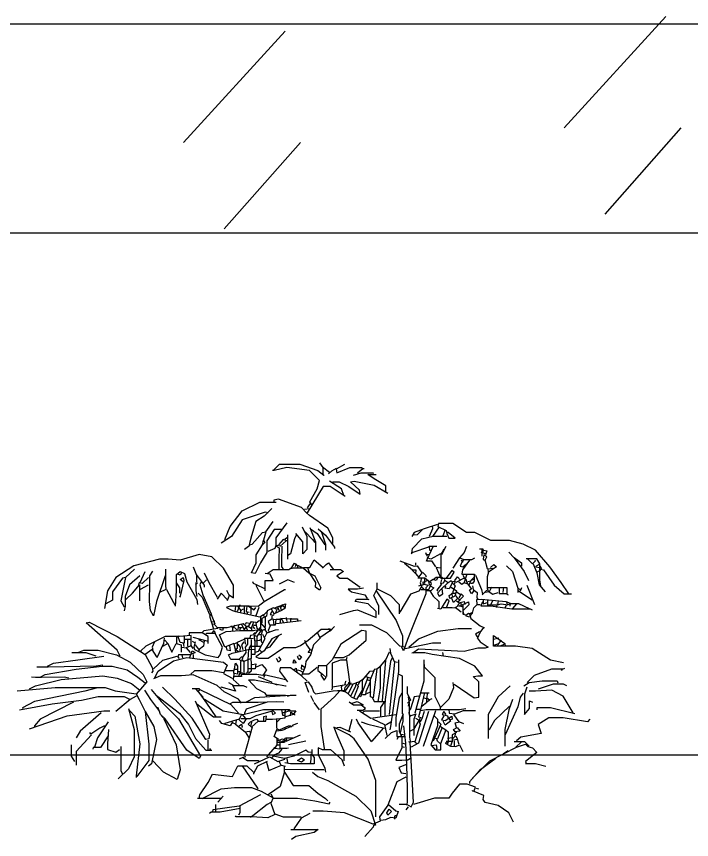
# Model space of a CAD drawing. Extents: x 115 to 1469, y 94 to 338.
# Drawn here: x 173.008 to 174.947, y 211.465 to 213.83 of the extents above; entities that cross this region are included whole.
import ezdxf

# ---------------------------------------------------------------- set-up
doc = ezdxf.new("R2010")
doc.units = 0
doc.layers.get('0').update_dxf_attribs({"linetype": 'CONTINUOUS'})
doc.layers.add('1', color=7, linetype='CONTINUOUS')
doc.layers.add('TREES', color=3, linetype='CONTINUOUS')

# ---------------------------------------------------------------- blocks, each defined once
blk = doc.blocks.new('JARDIM_3')
at = {"linetype": 'Continuous'}
for points in [[(-0.0445, 0.8894), (-0.0496, 0.898), (-0.0291, 0.9356), (-0.0222, 0.9596), (-0.0513, 0.9886), (-0.1163, 0.9972), (-0.1522, 0.9886), (-0.1573, 0.9886)], [(-0.1539, 0.9903), (-0.1368, 1.0066), (-0.0787, 1.0066), (-0.0274, 0.9886), (-0.0103, 0.975), (-0.0086, 0.975)], [(-0.0222, 1.0109), (-0.0128, 0.9972), (-0.0128, 0.9767)], [(-0.0137, 0.9989), (0.0068, 0.9835)], [(0.0257, 0.9938), (0.012, 0.9869), (0.0034, 0.9784)], [(0.0496, 1.0057), (0.0257, 0.9921), (0.0274, 0.9818), (0.065, 0.9972), (0.0992, 0.9972), (0.0992, 0.9938)], [(0.0872, 0.9818), (0.1026, 0.9938), (0.106, 0.9938)], [(0.0752, 0.975), (0.0975, 0.9818), (0.1317, 0.9818), (0.1317, 0.9801)], [(0.1685, 0.9271), (0.1685, 0.9442), (0.1351, 0.9647), (0.1163, 0.9767), (0.1402, 0.9767)], [(0.0479, 0.9168), (0.041, 0.9356), (0.0068, 0.9579)], [(0.0154, 0.9561), (0.0342, 0.9561), (0.0616, 0.9425), (0.0941, 0.9202), (0.0924, 0.9322), (0.0667, 0.9561), (0.077, 0.9579), (0.1351, 0.9459), (0.1744, 0.9236)], [(0.0513, 0.9134), (0.0085, 0.9425), (-0.012, 0.9425), (-0.0581, 0.8672), (-0.0599, 0.8672)], [(0.0162, 0.7783), (0.0162, 0.7954), (0.0017, 0.8227), (-0.0513, 0.8587), (-0.0599, 0.8672), (-0.0735, 0.8826), (-0.1402, 0.9065), (-0.1539, 0.9031), (-0.1539, 0.8997)], [(-0.2942, 0.7902), (-0.2788, 0.8279), (-0.2446, 0.8723), (-0.1933, 0.8971), (-0.1471, 0.8971)], [(-0.1591, 0.8792), (-0.1813, 0.8569), (-0.2052, 0.8416), (-0.2172, 0.8005), (-0.224, 0.7749), (-0.2155, 0.7766), (-0.1864, 0.8108), (-0.1762, 0.8125), (-0.183, 0.7885)], [(-0.065, 0.8775), (-0.0513, 0.8792)], [(-0.0496, 0.8929), (-0.0581, 0.8809)], [(-0.1693, 0.8672), (-0.1779, 0.8689), (-0.2446, 0.8467), (-0.2753, 0.7988), (-0.3044, 0.78)], [(-0.1762, 0.8125), (-0.1556, 0.8416)], [(-0.1163, 0.8381), (-0.1479, 0.7954), (-0.1479, 0.7731), (-0.1505, 0.7646), (-0.171, 0.756)], [(0.3164, 0.833), (0.2788, 0.821), (0.2497, 0.8108), (0.2429, 0.7988)], [(0.301, 0.8296), (0.3027, 0.821), (0.2924, 0.7988)], [(0.6944, 0.6346), (0.6721, 0.6671), (0.6396, 0.7116), (0.5986, 0.7595), (0.5627, 0.7766), (0.5233, 0.7877), (0.4703, 0.7877), (0.4241, 0.8108), (0.4002, 0.8108), (0.3609, 0.8364), (0.3198, 0.8364), (0.3181, 0.8279), (0.342, 0.8159), (0.3438, 0.8073), (0.3489, 0.7945), (0.3677, 0.7945), (0.3472, 0.8108), (0.3455, 0.8108)], [(-0.1317, 0.8185), (-0.1522, 0.8185), (-0.1736, 0.7868), (-0.1736, 0.7526), (-0.1915, 0.7235), (-0.2069, 0.6928), (-0.2172, 0.6945), (-0.2044, 0.7235), (-0.2044, 0.7458), (-0.1864, 0.7749), (-0.183, 0.7885), (-0.1796, 0.7817), (-0.1864, 0.7749)], [(-0.1146, 0.8039), (-0.1146, 0.7868)], [(-0.0718, 0.8262), (-0.059, 0.7988), (-0.059, 0.7612), (-0.0701, 0.7492), (-0.0701, 0.7834), (-0.0906, 0.8073)], [(-0.0633, 0.8125), (-0.0428, 0.7902), (-0.0359, 0.7817)], [(-0.0496, 0.8245), (-0.0342, 0.7834), (-0.0342, 0.7543)], [(-0.0479, 0.821), (-0.0291, 0.8073), (-0.0068, 0.7749)], [(-0.0257, 0.821), (-0.0051, 0.8022), (0.0205, 0.768), (0.0205, 0.7646)], [(-0.0171, 0.8142), (-0.0051, 0.7766), (-0.0051, 0.7595)], [(0.2736, 0.8193), (0.2582, 0.8039), (0.2463, 0.8022)], [(0.3215, 0.8262), (0.3027, 0.7988)], [(0.3386, 0.8176), (0.3318, 0.8005)], [(-0.118, 0.7868), (-0.1351, 0.7714), (-0.1437, 0.7731), (-0.1454, 0.7714)], [(-0.1137, 0.7338), (-0.1137, 0.7851), (-0.1266, 0.7902), (-0.1402, 0.7749)], [(-0.1163, 0.7954), (-0.1214, 0.7902)], [(-0.0889, 0.8022), (-0.0941, 0.792), (-0.106, 0.7492), (-0.1129, 0.7441)], [(0.2429, 0.7509), (0.2446, 0.7646), (0.2719, 0.792), (0.3044, 0.7997), (0.3438, 0.7997)], [(-0.2223, 0.7731), (-0.2377, 0.7612)], [(-0.1471, 0.7714), (-0.1377, 0.7663), (-0.139, 0.7338), (-0.139, 0.7064)], [(-0.1308, 0.7714), (-0.1313, 0.7287), (-0.1313, 0.7116), (-0.1266, 0.7064)], [(0.2907, 0.768), (0.2463, 0.7526), (0.2411, 0.7492)], [(0.3044, 0.7714), (0.2856, 0.7321), (0.2839, 0.727)], [(0.2959, 0.7578), (0.2924, 0.7714), (0.3147, 0.7714)], [(0.3352, 0.7629), (0.3258, 0.7475), (0.3258, 0.6842)], [(0.3403, 0.7697), (0.3284, 0.7458), (0.3267, 0.7458)], [(0.4002, 0.7697), (0.3934, 0.7526), (0.3797, 0.7372), (0.3934, 0.733), (0.4156, 0.733), (0.4241, 0.7372)], [(0.4481, 0.7526), (0.4481, 0.7629), (0.4378, 0.7629)], [(0.4438, 0.7612), (0.4438, 0.7424)], [(0.4498, 0.7595), (0.4583, 0.7578), (0.4549, 0.7458)], [(-0.2822, 0.6312), (-0.2694, 0.6226), (-0.2694, 0.6586), (-0.2976, 0.7082), (-0.3318, 0.7406), (-0.3677, 0.7475), (-0.4224, 0.7312), (-0.4566, 0.7334), (-0.4823, 0.7334), (-0.5558, 0.715), (-0.6071, 0.6808), (-0.6311, 0.6432), (-0.6396, 0.5919)], [(0.2822, 0.7526), (0.2873, 0.7424)], [(0.2822, 0.7492), (0.2907, 0.7475)], [(0.3249, 0.7492), (0.2976, 0.7338), (0.2873, 0.7372)], [(0.3797, 0.7372), (0.3609, 0.7082)], [(0.4412, 0.7543), (0.4566, 0.7492)], [(0.4601, 0.7064), (0.4532, 0.7304), (0.4583, 0.7406), (0.4498, 0.7458), (0.4481, 0.7338), (0.4515, 0.7304)], [(0.5216, 0.7543), (0.537, 0.7372), (0.5473, 0.7235), (0.5661, 0.6979), (0.5781, 0.6722)], [(0.537, 0.7389), (0.5575, 0.7235), (0.5575, 0.7133)], [(0.6131, 0.6568), (0.611, 0.674), (0.611, 0.7201), (0.602, 0.7347), (0.5712, 0.7347)], [(0.5746, 0.7355), (0.59, 0.7201), (0.5986, 0.7287), (0.5969, 0.7304)], [(-0.3848, 0.7116), (-0.3754, 0.6876), (-0.3754, 0.6688)], [(-0.1727, 0.6928), (-0.1556, 0.7039), (-0.1266, 0.7043), (-0.1095, 0.7043), (-0.1009, 0.7116), (-0.0941, 0.7218), (-0.0855, 0.715), (-0.0855, 0.7099)], [(-0.0889, 0.7201), (-0.0924, 0.7116)], [(-0.0855, 0.7167), (-0.0684, 0.7082), (-0.053, 0.6945), (-0.0359, 0.6859), (-0.0188, 0.6517), (-0.0222, 0.6449), (-0.0342, 0.6534), (-0.0325, 0.6671), (-0.0513, 0.6945), (-0.0547, 0.7064), (-0.0547, 0.7082)], [(-0.0684, 0.7099), (-0.0496, 0.7099), (-0.0376, 0.7321), (-0.012, 0.7099)], [(-0.0137, 0.7082), (-0.0034, 0.7184), (0.0034, 0.7235), (0.0171, 0.7047)], [(0.2086, 0.7287), (0.2497, 0.7133), (0.2582, 0.715), (0.2719, 0.6945), (0.2634, 0.6825)], [(0.2223, 0.7218), (0.2446, 0.703), (0.2548, 0.703), (0.2531, 0.6928), (0.2446, 0.7013), (0.2446, 0.703)], [(0.2548, 0.7167), (0.2548, 0.7235)], [(0.2856, 0.7287), (0.2993, 0.7287), (0.3113, 0.7116)], [(0.3249, 0.7082), (0.313, 0.7099), (0.3267, 0.6791), (0.354, 0.6791), (0.3643, 0.6962), (0.3574, 0.7013), (0.342, 0.6791)], [(0.3865, 0.7253), (0.3814, 0.7133), (0.3899, 0.7116), (0.4002, 0.7201)], [(0.3848, 0.7321), (0.3882, 0.7253), (0.3916, 0.7321)], [(0.4087, 0.7304), (0.3882, 0.703), (0.3865, 0.6902), (0.4224, 0.6902), (0.4241, 0.6876), (0.4224, 0.6859)], [(0.4686, 0.7099), (0.4789, 0.7184), (0.4857, 0.7116), (0.4635, 0.6962), (0.4618, 0.7064), (0.4754, 0.7082), (0.4772, 0.7064)], [(0.5148, 0.715), (0.5319, 0.6979), (0.5473, 0.65), (0.5473, 0.638)], [(0.5917, 0.7201), (0.602, 0.6945), (0.6088, 0.6603), (0.6259, 0.6397)], [(0.6088, 0.7184), (0.6003, 0.7133), (0.5986, 0.7099)], [(0.6003, 0.7116), (0.6088, 0.7099)], [(0.6106, 0.7133), (0.6157, 0.7064)], [(-0.5541, 0.7047), (-0.5798, 0.6808), (-0.5934, 0.6141), (-0.5832, 0.597)], [(-0.5387, 0.6859), (-0.5678, 0.6603), (-0.5806, 0.6261), (-0.5806, 0.5987), (-0.5832, 0.585)], [(-0.537, 0.6671), (-0.5233, 0.6979)], [(-0.4652, 0.6859), (-0.4908, 0.6124), (-0.4994, 0.5713), (-0.5079, 0.5867), (-0.5105, 0.6124), (-0.5101, 0.6637), (-0.5101, 0.6859), (-0.5011, 0.6996)], [(-0.4643, 0.7047), (-0.4643, 0.6586), (-0.4635, 0.6466), (-0.4823, 0.638)], [(-0.4361, 0.5987), (-0.4335, 0.6432), (-0.4335, 0.6893), (-0.4224, 0.6979), (-0.4105, 0.6928), (-0.4036, 0.6688), (-0.3745, 0.6175), (-0.3728, 0.6038)], [(-0.4173, 0.6962), (-0.4224, 0.6876), (-0.4293, 0.6911)], [(-0.3763, 0.6893), (-0.354, 0.6586), (-0.354, 0.6534)], [(-0.354, 0.6945), (-0.3403, 0.6671), (-0.3164, 0.6244)], [(-0.1787, 0.6432), (-0.1787, 0.6722), (-0.1556, 0.6722), (-0.1642, 0.6911), (-0.1779, 0.6928)], [(-0.1077, 0.7064), (-0.0975, 0.709), (-0.0701, 0.709)], [(0.0085, 0.7039), (0.0376, 0.7039), (0.0462, 0.6979), (0.0274, 0.6859), (0.0359, 0.6791), (0.0581, 0.6791), (0.0941, 0.6534)], [(0.2531, 0.6928), (0.2651, 0.6791)], [(0.2736, 0.6962), (0.2839, 0.6859), (0.2822, 0.6825)], [(0.3899, 0.6876), (0.3951, 0.6774)], [(0.4002, 0.6876), (0.3934, 0.6671)], [(0.4216, 0.6893), (0.4216, 0.6705), (0.4173, 0.6637), (0.4122, 0.6637)], [(0.4259, 0.6876), (0.443, 0.6466), (0.4464, 0.6329)], [(0.4635, 0.6962), (0.4592, 0.6825), (0.4592, 0.65), (0.4618, 0.6415), (0.4754, 0.6329), (0.4908, 0.638)], [(0.6123, 0.7013), (0.602, 0.6962)], [(0.6123, 0.7047), (0.6208, 0.703), (0.6516, 0.6586), (0.6807, 0.6338), (0.7012, 0.6338)], [(-0.5798, 0.6808), (-0.5883, 0.6791), (-0.6165, 0.6397), (-0.6165, 0.6158), (-0.6362, 0.6055)], [(-0.5131, 0.6808), (-0.5319, 0.6637), (-0.5404, 0.6654), (-0.5421, 0.6603)], [(-0.4344, 0.6654), (-0.4241, 0.6517), (-0.4241, 0.6363)], [(-0.4139, 0.6688), (-0.4224, 0.6757), (-0.4139, 0.6808), (-0.4122, 0.6722), (-0.4224, 0.6278), (-0.4241, 0.6244)], [(-0.3737, 0.6261), (-0.3767, 0.6432), (-0.3767, 0.6671), (-0.3728, 0.6654), (-0.378, 0.6603)], [(-0.3609, 0.6705), (-0.366, 0.6603), (-0.3574, 0.6312), (-0.3335, 0.5765)], [(-0.3472, 0.674), (-0.3557, 0.6654)], [(-0.1796, 0.6483), (-0.2035, 0.6603), (-0.2121, 0.6637), (-0.2138, 0.6688)], [(-0.0941, 0.6671), (-0.1129, 0.674), (-0.1385, 0.662)], [(0.1437, 0.6483), (0.1437, 0.6654)], [(0.2907, 0.6449), (0.2993, 0.6637), (0.2805, 0.6791), (0.26, 0.6791)], [(0.2702, 0.6791), (0.2685, 0.6705), (0.2668, 0.6654), (0.2685, 0.6586)], [(0.289, 0.6722), (0.2736, 0.6671), (0.2771, 0.6603)], [(0.2796, 0.6808), (0.2796, 0.6637)], [(0.3044, 0.6757), (0.2907, 0.6671), (0.2959, 0.6568), (0.3061, 0.6517), (0.2976, 0.6432), (0.2856, 0.6432)], [(0.3164, 0.6791), (0.313, 0.6722), (0.3044, 0.6757), (0.313, 0.6816), (0.3301, 0.6816), (0.3318, 0.6774)], [(0.3386, 0.6722), (0.3472, 0.6671), (0.3267, 0.6466), (0.3164, 0.6363), (0.3215, 0.6278), (0.3318, 0.6346), (0.3301, 0.6483)], [(0.3284, 0.6757), (0.3249, 0.6637), (0.3335, 0.6654), (0.3386, 0.674), (0.3369, 0.6757)], [(0.366, 0.662), (0.3677, 0.6705), (0.3609, 0.6688), (0.3506, 0.6483), (0.3386, 0.65), (0.3403, 0.6568)], [(0.3472, 0.6671), (0.3557, 0.6722), (0.3592, 0.6671)], [(0.3609, 0.6637), (0.3677, 0.6568), (0.3609, 0.6397), (0.3609, 0.638)], [(0.366, 0.6722), (0.3745, 0.6825), (0.3814, 0.674), (0.3814, 0.6722)], [(0.3934, 0.6791), (0.3694, 0.6671)], [(0.378, 0.6688), (0.3865, 0.662), (0.3934, 0.6671), (0.4002, 0.6637)], [(0.4207, 0.6808), (0.4122, 0.6722), (0.407, 0.6586), (0.4019, 0.6654), (0.4002, 0.674), (0.3951, 0.674)], [(0.4122, 0.6705), (0.4036, 0.6688)], [(0.4207, 0.6757), (0.4122, 0.6722)], [(-0.5781, 0.6175), (-0.5592, 0.6363), (-0.5396, 0.6603), (-0.5391, 0.6346), (-0.5391, 0.6141)], [(-0.5148, 0.6586), (-0.537, 0.6466)], [(-0.4618, 0.6466), (-0.4412, 0.609), (-0.4378, 0.6021)], [(-0.2052, 0.6586), (-0.1813, 0.6107), (-0.1984, 0.5978), (-0.224, 0.5983), (-0.2788, 0.5983), (-0.2907, 0.5953)], [(-0.289, 0.6449), (-0.2822, 0.6295), (-0.2873, 0.6141)], [(-0.1813, 0.6124), (-0.1231, 0.6466), (-0.1197, 0.6466)], [(0.1043, 0.65), (0.0872, 0.6474), (0.0599, 0.6474), (0.0701, 0.6397), (0.1077, 0.6312), (0.1146, 0.6209)], [(0.1479, 0.5748), (0.1479, 0.5987), (0.1334, 0.6295), (0.1437, 0.6483), (0.1813, 0.6295), (0.2061, 0.6038), (0.2061, 0.5765)], [(0.1402, 0.6432), (0.1984, 0.5577), (0.2163, 0.5132), (0.2163, 0.4824)], [(0.2719, 0.6568), (0.2634, 0.6415), (0.2394, 0.6329), (0.2086, 0.5816)], [(0.2907, 0.6603), (0.283, 0.6517), (0.283, 0.6346), (0.2309, 0.5029), (0.2189, 0.4704), (0.2138, 0.4807)], [(0.2634, 0.6568), (0.2788, 0.662), (0.2856, 0.6603), (0.2873, 0.6586)], [(0.2685, 0.6466), (0.2907, 0.6466)], [(0.2719, 0.6534), (0.2771, 0.6483)], [(0.2942, 0.6432), (0.3044, 0.6278), (0.3207, 0.6124), (0.3207, 0.5919)], [(0.3284, 0.662), (0.3147, 0.6449), (0.3181, 0.6415)], [(0.3557, 0.6534), (0.3711, 0.6432), (0.366, 0.6278), (0.3523, 0.6209), (0.3506, 0.6295), (0.3557, 0.6329)], [(0.3711, 0.6397), (0.3814, 0.6329)], [(0.4053, 0.6586), (0.4122, 0.65)], [(0.4224, 0.6449), (0.4139, 0.6346), (0.4087, 0.6449), (0.4156, 0.65)], [(0.4173, 0.6568), (0.419, 0.6466), (0.431, 0.638), (0.4293, 0.6226), (0.4327, 0.6192)], [(0.4583, 0.6449), (0.4447, 0.6312)], [(0.472, 0.6534), (0.4652, 0.6397), (0.4532, 0.638)], [(0.4618, 0.6526), (0.5156, 0.6526), (0.5156, 0.6329)], [(0.4934, 0.6534), (0.4934, 0.6355), (0.5131, 0.6355), (0.5199, 0.6312)], [(0.5062, 0.6534), (0.5045, 0.638)], [(0.5473, 0.65), (0.5541, 0.6466)], [(0.5883, 0.6158), (0.549, 0.6415), (0.5473, 0.6397)], [(0.5575, 0.6517), (0.5541, 0.6415)], [(0.5729, 0.6586), (0.5952, 0.6038)], [(-0.3711, 0.6363), (-0.3591, 0.6244), (-0.3386, 0.5748)], [(-0.2873, 0.6175), (-0.3044, 0.6363), (-0.3164, 0.6192)], [(0.0359, 0.5748), (0.0752, 0.5867), (0.0872, 0.5884), (0.1402, 0.5662), (0.1402, 0.5833), (0.118, 0.6055), (0.0804, 0.6124), (0.0838, 0.6192), (0.118, 0.6192), (0.1197, 0.6175)], [(0.3438, 0.597), (0.3506, 0.6141), (0.3438, 0.6192), (0.3301, 0.597), (0.3267, 0.5901), (0.3164, 0.5919)], [(0.3609, 0.6244), (0.3574, 0.6363), (0.3694, 0.6363)], [(0.3694, 0.6295), (0.3745, 0.6209), (0.3626, 0.609), (0.3574, 0.6209)], [(0.3745, 0.6226), (0.3814, 0.6158), (0.3763, 0.6107)], [(0.3814, 0.6175), (0.3916, 0.6278), (0.3848, 0.6346), (0.378, 0.6226)], [(0.431, 0.6038), (0.4293, 0.6175), (0.443, 0.6192), (0.5131, 0.6124), (0.525, 0.6073)], [(0.4481, 0.6175), (0.4481, 0.6055), (0.4549, 0.6073), (0.4583, 0.609)], [(0.4601, 0.6158), (0.4601, 0.5987)], [(0.4754, 0.6158), (0.4703, 0.6038)], [(-0.289, 0.5953), (-0.2719, 0.5867), (-0.2634, 0.5833), (-0.1933, 0.5679), (-0.183, 0.5748)], [(-0.2634, 0.5987), (-0.2651, 0.5833)], [(-0.2514, 0.6021), (-0.2582, 0.585), (-0.26, 0.5833)], [(-0.2582, 0.5987), (-0.248, 0.5867), (-0.2497, 0.5799)], [(-0.2386, 0.6004), (-0.2386, 0.5833), (-0.2377, 0.5765)], [(-0.2309, 0.5987), (-0.2326, 0.5833), (-0.224, 0.5816)], [(-0.2258, 0.5987), (-0.2104, 0.5884), (-0.2052, 0.5953)], [(-0.2198, 0.5987), (-0.2198, 0.5782), (-0.2206, 0.573)], [(-0.1967, 0.5953), (-0.2052, 0.5713), (-0.2052, 0.5696)], [(-0.1471, 0.5901), (-0.1556, 0.5936), (-0.1727, 0.585), (-0.1744, 0.5696), (-0.1881, 0.5628), (-0.1881, 0.5508)], [(-0.1368, 0.6004), (-0.1317, 0.5867), (-0.1522, 0.5765), (-0.1608, 0.5919)], [(-0.1505, 0.5936), (-0.1197, 0.6055), (-0.1214, 0.5919), (-0.1317, 0.5867)], [(-0.1437, 0.5919), (-0.1488, 0.5782)], [(-0.1437, 0.5987), (-0.1368, 0.5833)], [(-0.1283, 0.6038), (-0.1334, 0.5953)], [(-0.1283, 0.6004), (-0.1197, 0.5936)], [(0.3318, 0.5944), (0.3592, 0.5944), (0.3677, 0.5936)], [(0.3848, 0.5816), (0.3677, 0.5953), (0.378, 0.6004), (0.3899, 0.597)], [(0.3711, 0.6141), (0.378, 0.609)], [(0.3745, 0.6004), (0.3814, 0.609), (0.3934, 0.6124), (0.3951, 0.6038)], [(0.3797, 0.5987), (0.4053, 0.6107), (0.407, 0.6021), (0.3899, 0.585), (0.3916, 0.5765), (0.3899, 0.5748)], [(0.3831, 0.609), (0.3848, 0.6021)], [(0.3891, 0.6021), (0.3891, 0.5765), (0.3985, 0.573), (0.4053, 0.5782), (0.4087, 0.5765)], [(0.4105, 0.5713), (0.4173, 0.5782), (0.4207, 0.5936), (0.431, 0.6038), (0.4395, 0.6038)], [(0.4464, 0.6107), (0.4412, 0.5996), (0.4703, 0.5996), (0.5302, 0.591), (0.5832, 0.591), (0.5883, 0.5884)], [(0.4601, 0.6038), (0.472, 0.6021), (0.484, 0.6021)], [(0.4874, 0.6055), (0.4857, 0.597), (0.4857, 0.5953)], [(0.4908, 0.6141), (0.4891, 0.6021), (0.4994, 0.6055), (0.5131, 0.6038)], [(0.5148, 0.6021), (0.5097, 0.5936)], [(0.5148, 0.6107), (0.5165, 0.6021), (0.525, 0.6055)], [(0.525, 0.5987), (0.5268, 0.6064), (0.549, 0.6064), (0.5798, 0.5919)], [(0.5439, 0.6055), (0.5319, 0.5919)], [(-0.3215, 0.5474), (-0.3335, 0.5765), (-0.3386, 0.5696), (-0.3267, 0.5337)], [(-0.2411, 0.5901), (-0.248, 0.5867)], [(-0.2292, 0.5816), (-0.2309, 0.5748)], [(-0.1915, 0.5679), (-0.1915, 0.5337), (-0.1881, 0.5303)], [(-0.1727, 0.5833), (-0.183, 0.573), (-0.1813, 0.5679)], [(-0.1779, 0.5679), (-0.1779, 0.5406), (-0.1796, 0.5388)], [(-0.1591, 0.5833), (-0.1642, 0.5748), (-0.1539, 0.573), (-0.1522, 0.5765)], [(-0.1591, 0.5713), (-0.1591, 0.5611)], [(0.3985, 0.5713), (0.4087, 0.5679)], [(0.4156, 0.5799), (0.4087, 0.5765), (0.4122, 0.5628), (0.4395, 0.5423), (0.4498, 0.5371)], [(-0.5952, 0.455), (-0.6037, 0.4721), (-0.6926, 0.5508), (-0.6841, 0.5525), (-0.6037, 0.5115), (-0.5233, 0.4602)], [(-0.3591, 0.5234), (-0.354, 0.5286), (-0.3147, 0.5354), (-0.3249, 0.5474), (-0.3284, 0.5457)], [(-0.3232, 0.5542), (-0.3318, 0.5525)], [(-0.3147, 0.5371), (-0.2873, 0.5371), (-0.2411, 0.5491), (-0.2343, 0.5423), (-0.2343, 0.5371)], [(-0.2668, 0.544), (-0.2702, 0.5354), (-0.2771, 0.5423)], [(-0.2548, 0.544), (-0.2565, 0.532), (-0.2582, 0.5303)], [(-0.2463, 0.5457), (-0.2394, 0.5337)], [(-0.2394, 0.5286), (-0.2343, 0.5371), (-0.224, 0.544), (-0.2172, 0.5542), (-0.2052, 0.5525)], [(-0.224, 0.5491), (-0.2326, 0.5508), (-0.236, 0.5474)], [(-0.2121, 0.5525), (-0.2172, 0.5371), (-0.2172, 0.5303)], [(-0.2121, 0.544), (-0.2052, 0.544)], [(-0.195, 0.5577), (-0.2052, 0.5491), (-0.2018, 0.5354), (-0.1915, 0.5286)], [(-0.1915, 0.5508), (-0.1779, 0.5354), (-0.1779, 0.532)], [(-0.1591, 0.5611), (-0.1693, 0.5542), (-0.1659, 0.5448), (-0.1488, 0.5448), (-0.1471, 0.5594), (-0.1591, 0.5611)], [(-0.1556, 0.5594), (-0.1539, 0.544)], [(-0.1471, 0.5611), (-0.13, 0.5611), (-0.1266, 0.5525)], [(-0.1454, 0.5491), (-0.0753, 0.5577)], [(-0.1351, 0.5628), (-0.1351, 0.5508)], [(-0.1334, 0.5645), (-0.1077, 0.5619), (-0.0855, 0.5619), (-0.0855, 0.5577)], [(-0.118, 0.5662), (-0.1163, 0.5542)], [(-0.1043, 0.5645), (-0.106, 0.5559)], [(0.2223, 0.4807), (0.2086, 0.4841), (0.171, 0.5217), (0.1283, 0.544), (0.0924, 0.544)], [(-0.342, 0.491), (-0.342, 0.5115), (-0.3591, 0.5217), (-0.3968, 0.5217), (-0.3968, 0.5166)], [(-0.3318, 0.52), (-0.3249, 0.5286), (-0.3215, 0.52)], [(-0.2685, 0.491), (-0.2942, 0.4807), (-0.3096, 0.5166), (-0.2907, 0.526), (-0.2514, 0.529), (-0.2121, 0.529), (-0.2035, 0.5303), (-0.2018, 0.5286)], [(-0.2993, 0.5354), (-0.301, 0.5286), (-0.3078, 0.532), (-0.3078, 0.5337)], [(-0.2719, 0.5354), (-0.2719, 0.5269)], [(-0.2668, 0.5371), (-0.26, 0.5303)], [(-0.2531, 0.5371), (-0.2446, 0.5371)], [(-0.2497, 0.5371), (-0.2514, 0.5286)], [(-0.2326, 0.5371), (-0.2292, 0.5286)], [(-0.2258, 0.5406), (-0.2189, 0.5354)], [(-0.2138, 0.5406), (-0.2086, 0.5337)], [(-0.2069, 0.5217), (-0.2121, 0.5183)], [(-0.1796, 0.5098), (-0.1727, 0.5234), (-0.1796, 0.532), (-0.1915, 0.5269), (-0.2018, 0.5115), (-0.2104, 0.5149), (-0.2086, 0.4995), (-0.195, 0.5012), (-0.1915, 0.5029)], [(-0.1915, 0.5388), (-0.2069, 0.52), (-0.2086, 0.5166)], [(-0.1317, 0.5183), (-0.1591, 0.5046), (-0.1813, 0.4704), (-0.2052, 0.4533), (-0.1967, 0.4491), (-0.1693, 0.4491), (-0.1248, 0.4798), (-0.0906, 0.4798), (-0.077, 0.4858), (-0.0547, 0.5012), (-0.0171, 0.5329), (0.0137, 0.5329)], [(-0.1864, 0.5303), (-0.1898, 0.5166), (-0.195, 0.5166)], [(-0.1727, 0.5217), (-0.1488, 0.5303), (-0.1402, 0.532)], [(-0.1642, 0.5423), (-0.1693, 0.5286), (-0.1659, 0.5252)], [(-0.0291, 0.5234), (-0.0205, 0.5063), (-0.0393, 0.4875), (-0.0479, 0.4585), (-0.0616, 0.4396), (-0.0633, 0.4243), (-0.0735, 0.3986)], [(0.0205, 0.4508), (0.0462, 0.4508), (0.0633, 0.4585), (0.112, 0.5012), (0.112, 0.5269), (0.0992, 0.5286), (0.0393, 0.4892), (0.0137, 0.4448), (-0.0034, 0.4277), (-0.0257, 0.4277), (-0.0274, 0.414), (-0.0137, 0.4037)], [(0.0068, 0.5269), (-0.0188, 0.5098), (-0.0205, 0.5098)], [(0.0034, 0.5354), (0.0085, 0.5269), (0.0205, 0.5406)], [(0.2343, 0.4807), (0.2617, 0.5046), (0.3181, 0.5269), (0.3763, 0.5346), (0.4139, 0.5346)], [(0.4378, 0.5252), (0.4259, 0.5183), (0.4327, 0.5081), (0.4395, 0.5234), (0.4498, 0.5371), (0.4515, 0.5371)], [(-0.3848, 0.4773), (-0.3908, 0.4858), (-0.3908, 0.514), (-0.4241, 0.5111), (-0.4652, 0.5111), (-0.5216, 0.4841), (-0.5353, 0.4704), (-0.5353, 0.4687)], [(-0.4686, 0.5063), (-0.4703, 0.491), (-0.4891, 0.4499)], [(-0.4669, 0.5012), (-0.4583, 0.491), (-0.4737, 0.4824)], [(-0.4335, 0.5132), (-0.4335, 0.491)], [(-0.4113, 0.5149), (-0.4113, 0.4927), (-0.4224, 0.4944), (-0.4293, 0.5132)], [(-0.4087, 0.5038), (-0.3899, 0.5038)], [(-0.4019, 0.5012), (-0.4019, 0.4841)], [(-0.3882, 0.4978), (-0.3814, 0.4944)], [(-0.3865, 0.5098), (-0.342, 0.4978)], [(-0.3797, 0.4961), (-0.3831, 0.4807), (-0.3814, 0.4739), (-0.3506, 0.4585), (-0.313, 0.4516), (-0.3078, 0.4585), (-0.301, 0.4807), (-0.3215, 0.52), (-0.3472, 0.52), (-0.3489, 0.5183)], [(-0.3694, 0.5029), (-0.354, 0.4944)], [(-0.354, 0.4995), (-0.3557, 0.4841), (-0.3677, 0.4739)], [(-0.2394, 0.5029), (-0.2591, 0.4944), (-0.2591, 0.4773), (-0.2617, 0.4756)], [(-0.2292, 0.5063), (-0.2292, 0.4892), (-0.236, 0.4807), (-0.2343, 0.4653), (-0.2429, 0.4533), (-0.2463, 0.4396), (-0.2531, 0.4465), (-0.2463, 0.4533), (-0.2429, 0.4533)], [(-0.2121, 0.5046), (-0.2206, 0.5055), (-0.2377, 0.5055), (-0.236, 0.491), (-0.2343, 0.4892)], [(-0.2104, 0.5166), (-0.2206, 0.5149), (-0.2223, 0.5081)], [(-0.2189, 0.5029), (-0.2189, 0.4756)], [(-0.2078, 0.4978), (-0.2078, 0.4602), (-0.2155, 0.4602)], [(-0.1864, 0.5183), (-0.1796, 0.5046), (-0.1984, 0.4687), (-0.2069, 0.4653)], [(-0.2018, 0.5115), (-0.2018, 0.4858)], [(-0.1898, 0.5149), (-0.1898, 0.4961), (-0.1864, 0.4944)], [(-0.1402, 0.5149), (-0.1659, 0.4807), (-0.1744, 0.4773)], [(-0.065, 0.5012), (-0.0599, 0.4875), (-0.0496, 0.4739)], [(0.431, 0.5081), (0.4395, 0.4961), (0.4618, 0.4807), (0.4532, 0.4781), (0.4327, 0.4781), (0.3934, 0.4687), (0.2617, 0.4756), (0.2463, 0.4636)], [(0.4925, 0.5063), (0.4772, 0.5029)], [(0.679, 0.4362), (0.6413, 0.4431), (0.5883, 0.4773), (0.5404, 0.4841), (0.478, 0.4841), (0.478, 0.5149), (0.5097, 0.491), (0.5114, 0.4841)], [(0.4994, 0.5012), (0.4891, 0.4875), (0.4908, 0.4841)], [(-0.4891, 0.4533), (-0.5028, 0.4739), (-0.5233, 0.4602), (-0.5028, 0.4225), (-0.5011, 0.4123), (-0.5045, 0.4072)], [(-0.496, 0.4961), (-0.5028, 0.4807), (-0.5011, 0.4739)], [(-0.4583, 0.491), (-0.4464, 0.467), (-0.4344, 0.491), (-0.4199, 0.4875), (-0.4199, 0.467)], [(-0.4173, 0.4807), (-0.4053, 0.479)], [(-0.4139, 0.4927), (-0.4122, 0.4824)], [(-0.3933, 0.4841), (-0.4053, 0.479), (-0.3933, 0.4653)], [(-0.3797, 0.4875), (-0.3677, 0.4721), (-0.3694, 0.4687)], [(-0.2805, 0.4858), (-0.2788, 0.4704), (-0.2873, 0.4721), (-0.289, 0.4807)], [(-0.2531, 0.4456), (-0.2771, 0.4456), (-0.2839, 0.4585), (-0.2736, 0.4636), (-0.2223, 0.4756), (-0.2086, 0.4739)], [(-0.2582, 0.4944), (-0.2685, 0.4892), (-0.2651, 0.479), (-0.2634, 0.4653)], [(-0.2634, 0.4756), (-0.2548, 0.4687)], [(-0.2565, 0.4892), (-0.2497, 0.4807), (-0.2514, 0.4704)], [(-0.2394, 0.4961), (-0.2463, 0.4875), (-0.2429, 0.4739)], [(-0.2181, 0.4739), (-0.2181, 0.4482), (-0.2394, 0.4396), (-0.2429, 0.4431)], [(-0.2266, 0.4756), (-0.2279, 0.4448), (-0.2279, 0.4106), (-0.2326, 0.4054)], [(-0.2189, 0.4875), (-0.224, 0.479), (-0.224, 0.4756)], [(-0.1915, 0.4824), (-0.2086, 0.4824), (-0.2172, 0.4824)], [(-0.0445, 0.4636), (-0.0547, 0.4653), (-0.0479, 0.4739), (-0.0445, 0.4721)], [(0.1796, 0.4773), (0.1813, 0.4636), (0.1933, 0.4379), (0.1779, 0.2874)], [(0.224, 0.4773), (0.3027, 0.4935), (0.3267, 0.4935)], [(0.4891, 0.4892), (0.4772, 0.4858)], [(0.5097, 0.4892), (0.496, 0.4841)], [(-0.8038, 0.426), (-0.7867, 0.4345), (-0.7166, 0.4448), (-0.6413, 0.455)], [(-0.6636, 0.455), (-0.6926, 0.4644), (-0.7337, 0.4644)], [(-0.7132, 0.467), (-0.6995, 0.4721), (-0.6584, 0.4721), (-0.6054, 0.4585), (-0.5661, 0.4379), (-0.5285, 0.402), (-0.5182, 0.3815), (-0.549, 0.3456)], [(-0.4994, 0.4191), (-0.472, 0.4431), (-0.431, 0.455), (-0.4258, 0.4482)], [(-0.496, 0.3918), (-0.4857, 0.4123), (-0.4412, 0.4414), (-0.4036, 0.4516), (-0.2976, 0.4379), (-0.2873, 0.4294), (-0.2976, 0.4054), (-0.2736, 0.3918), (-0.2719, 0.3918)], [(-0.3951, 0.4516), (-0.3882, 0.4704), (-0.3797, 0.4653), (-0.3933, 0.4585), (-0.4276, 0.4585), (-0.4293, 0.4533)], [(-0.4173, 0.4585), (-0.4156, 0.4499)], [(-0.3848, 0.4602), (-0.3848, 0.4499)], [(-0.1933, 0.4721), (-0.1881, 0.467)], [(-0.1402, 0.4533), (-0.1334, 0.4448), (-0.1402, 0.4379), (-0.1454, 0.4482)], [(-0.0821, 0.4585), (-0.0735, 0.4533), (-0.0804, 0.4448), (-0.0855, 0.4533), (-0.0838, 0.455)], [(0.0564, 0.4516), (0.0547, 0.4448)], [(0.1779, 0.467), (0.1676, 0.4431), (0.1573, 0.3268)], [(0.1864, 0.4499), (0.1813, 0.4396), (0.1667, 0.3302), (0.1655, 0.3131), (0.1655, 0.284)], [(0.4207, 0.3969), (0.4327, 0.3986), (0.4464, 0.3986), (0.4241, 0.426), (0.3797, 0.4482), (0.301, 0.4602), (0.2805, 0.4644), (0.248, 0.4644), (0.2429, 0.4636)], [(0.3335, 0.455), (0.3318, 0.4653)], [(-0.6448, 0.4294), (-0.6636, 0.4268), (-0.8021, 0.4238), (-0.8346, 0.4238)], [(-0.8243, 0.3952), (-0.8106, 0.402), (-0.7217, 0.4174), (-0.6465, 0.4268), (-0.6174, 0.4268), (-0.5746, 0.4157), (-0.5439, 0.3952), (-0.5233, 0.3781)], [(-0.2488, 0.4396), (-0.2488, 0.4106), (-0.2463, 0.3969), (-0.2702, 0.3969)], [(-0.2685, 0.4123), (-0.2668, 0.4191), (-0.2634, 0.4345), (-0.2574, 0.426), (-0.2574, 0.4037), (-0.2668, 0.4054)], [(-0.2035, 0.4243), (-0.1881, 0.4311), (-0.1744, 0.4157), (-0.1847, 0.3995), (-0.2018, 0.4024), (-0.236, 0.4024), (-0.2446, 0.402)], [(-0.2394, 0.4396), (-0.2394, 0.4089)], [(-0.2155, 0.4311), (-0.2052, 0.4328), (-0.2069, 0.4183), (-0.2275, 0.4183)], [(-0.2206, 0.4482), (-0.2181, 0.4379), (-0.2181, 0.4123), (-0.2258, 0.4054)], [(-0.0958, 0.4448), (-0.0889, 0.4362), (-0.0975, 0.4345), (-0.0958, 0.4448)], [(-0.065, 0.4225), (-0.0735, 0.4294), (-0.0753, 0.4191), (-0.0667, 0.4174)], [(-0.0026, 0.4294), (-0.0026, 0.3969)], [(0.065, 0.3815), (0.0564, 0.4439), (0.0376, 0.4439), (0.0145, 0.4345), (0.0145, 0.361), (0.012, 0.3576)], [(0.1539, 0.426), (0.142, 0.4174), (0.1317, 0.3353), (0.124, 0.3387), (0.124, 0.3883), (0.1368, 0.4191), (0.142, 0.4174)], [(0.1676, 0.4448), (0.1522, 0.426), (0.1522, 0.3627), (0.1454, 0.3251)], [(0.2044, 0.4448), (0.2044, 0.4106), (0.1813, 0.2532), (0.1796, 0.243)], [(0.1933, 0.4396), (0.2018, 0.4379)], [(0.2788, 0.4311), (0.2779, 0.4157), (0.2779, 0.3832), (0.26, 0.3234), (0.2514, 0.2909)], [(0.2779, 0.4448), (0.2779, 0.4225)], [(-0.2976, 0.4072), (-0.3318, 0.4131), (-0.3814, 0.4131), (-0.3916, 0.4037)], [(-0.2942, 0.414), (-0.2702, 0.414), (-0.2685, 0.4037), (-0.2702, 0.3883), (-0.2531, 0.3729)], [(-0.2651, 0.4174), (-0.2582, 0.4174)], [(-0.2565, 0.4106), (-0.2497, 0.4106)], [(-0.236, 0.4054), (-0.2514, 0.4072), (-0.2548, 0.3969)], [(-0.1813, 0.402), (-0.1351, 0.3918), (-0.1197, 0.3883)], [(-0.0581, 0.3832), (-0.0735, 0.3986), (-0.106, 0.4217), (-0.1351, 0.4217), (-0.1368, 0.4123), (-0.1146, 0.3815)], [(-0.0958, 0.4157), (-0.0889, 0.4208), (-0.0872, 0.4089)], [(-0.0855, 0.4157), (-0.0787, 0.414), (-0.0701, 0.4089)], [(-0.0291, 0.4225), (-0.053, 0.4029), (-0.0701, 0.4029)], [(-0.0137, 0.4037), (-0.0188, 0.4003), (-0.0086, 0.3866), (-0.0034, 0.3935), (-0.0137, 0.4037)], [(0.1317, 0.4123), (0.1214, 0.4106), (0.1, 0.3866), (0.1, 0.3576), (0.0838, 0.3302), (0.0701, 0.337), (0.0599, 0.3473)], [(0.2052, 0.4037), (0.2155, 0.3986), (0.2155, 0.2891)], [(0.2788, 0.4243), (0.3087, 0.3935), (0.3087, 0.3405), (0.3232, 0.3114), (0.3249, 0.3011)], [(0.5746, 0.3798), (0.5952, 0.4003), (0.6448, 0.4183), (0.6755, 0.4183), (0.6721, 0.414)], [(0.6755, 0.4174), (0.6824, 0.4208)], [(-0.8551, 0.361), (-0.838, 0.3695), (-0.7645, 0.3883), (-0.6448, 0.3986), (-0.6037, 0.3918), (-0.5627, 0.3764), (-0.5387, 0.3576)], [(-0.7422, 0.3918), (-0.7559, 0.3943), (-0.8209, 0.3939), (-0.838, 0.3939), (-0.85, 0.3952)], [(-0.2463, 0.3199), (-0.2548, 0.3319), (-0.2959, 0.3524), (-0.3164, 0.3712), (-0.3848, 0.4012), (-0.419, 0.3982), (-0.4789, 0.3982), (-0.4994, 0.3901)], [(-0.2839, 0.3798), (-0.2685, 0.3712), (-0.2411, 0.3712), (-0.2309, 0.3661)], [(-0.1727, 0.3405), (-0.1779, 0.349), (-0.2018, 0.361), (-0.2258, 0.3875), (-0.2086, 0.3875), (-0.1197, 0.3695), (-0.118, 0.3695)], [(-0.1984, 0.3969), (-0.1608, 0.3815), (-0.1591, 0.3781)], [(-0.1796, 0.4003), (-0.183, 0.3935)], [(-0.053, 0.3507), (-0.0633, 0.3798), (-0.0547, 0.3815), (-0.0445, 0.3661), (-0.0393, 0.3524), (-0.0342, 0.3473), (0.0171, 0.3558), (0.0291, 0.3567), (0.0479, 0.3567)], [(0.0513, 0.3747), (0.053, 0.3832), (0.0547, 0.3832)], [(0.0924, 0.3815), (0.0735, 0.3747), (0.0599, 0.3473), (0.0513, 0.3524)], [(0.0701, 0.3764), (0.0616, 0.3798), (0.0599, 0.3764)], [(0.0838, 0.3798), (0.0804, 0.3661), (0.0667, 0.3405)], [(0.1026, 0.3883), (0.0924, 0.3815), (0.0889, 0.3729)], [(0.1163, 0.3935), (0.0958, 0.3387), (0.0924, 0.3405)], [(0.1231, 0.3815), (0.1112, 0.3524), (0.1095, 0.3439), (0.1009, 0.3439)], [(0.1112, 0.3969), (0.1248, 0.3918)], [(0.1146, 0.3883), (0.1214, 0.3849)], [(0.3609, 0.3798), (0.3626, 0.3644), (0.3489, 0.3319), (0.3249, 0.308)], [(0.3643, 0.3747), (0.4224, 0.3353), (0.4353, 0.337), (0.4353, 0.3815), (0.419, 0.3969)], [(0.5644, 0.3695), (0.5798, 0.3798), (0.6174, 0.3841), (0.6602, 0.3841), (0.6619, 0.3781)], [(-0.891, 0.3558), (-0.7816, 0.3653), (-0.6379, 0.3653), (-0.6088, 0.3558), (-0.549, 0.3473), (-0.5404, 0.3302), (-0.5233, 0.296), (-0.5122, 0.2019), (-0.5122, 0.1557), (-0.5473, 0.1096)], [(-0.6602, 0.3644), (-0.6961, 0.3541), (-0.8414, 0.3251), (-0.8756, 0.3062), (-0.8756, 0.3045)], [(-0.525, 0.3576), (-0.5079, 0.3302), (-0.4823, 0.296)], [(-0.5062, 0.3593), (-0.4772, 0.3251), (-0.4276, 0.2755), (-0.3643, 0.1677), (-0.3677, 0.1609), (-0.4036, 0.1848), (-0.4652, 0.2755), (-0.4789, 0.2874), (-0.4857, 0.3062), (-0.4908, 0.3062)], [(-0.3797, 0.3268), (-0.3386, 0.231), (-0.3403, 0.2173), (-0.3489, 0.2156), (-0.3882, 0.2772), (-0.4378, 0.3319), (-0.4737, 0.3661)], [(-0.3882, 0.3618), (-0.3677, 0.3618), (-0.3677, 0.3593)], [(-0.378, 0.361), (-0.3574, 0.337)], [(-0.3711, 0.3524), (-0.366, 0.3593), (-0.2771, 0.3165), (-0.2548, 0.2909)], [(-0.2719, 0.3729), (-0.2634, 0.3541), (-0.3044, 0.3661), (-0.3061, 0.3644)], [(-0.1505, 0.3747), (-0.1437, 0.3729)], [(0.0359, 0.3558), (0.0205, 0.3387), (-0.0188, 0.3028), (-0.0188, 0.2532), (-0.0086, 0.19), (-0.0086, 0.1882)], [(0.0547, 0.3729), (0.0154, 0.3661)], [(0.065, 0.3747), (0.0496, 0.3524), (0.0428, 0.3541), (0.041, 0.3661), (0.0428, 0.3712)], [(0.0496, 0.3524), (0.0513, 0.3661), (0.0616, 0.3764), (0.0735, 0.3747)], [(0.0855, 0.3747), (0.0889, 0.3678), (0.0752, 0.3336)], [(0.23, 0.3678), (0.23, 0.349), (0.2394, 0.3285), (0.2309, 0.3199)], [(0.525, 0.3695), (0.4908, 0.3387), (0.4626, 0.2874), (0.4626, 0.219)], [(0.5729, 0.3661), (0.5669, 0.3456), (0.5669, 0.2874), (0.5806, 0.3045), (0.5806, 0.3268), (0.59, 0.3234)], [(0.7063, 0.2926), (0.6773, 0.3405), (0.6448, 0.3576), (0.5986, 0.355), (0.5798, 0.355)], [(0.6071, 0.361), (0.6499, 0.3755), (0.6773, 0.3755), (0.6875, 0.3712)], [(-0.8842, 0.3011), (-0.7901, 0.3182), (-0.7063, 0.3285), (-0.6584, 0.3396), (-0.5832, 0.3396), (-0.5661, 0.3302), (-0.6071, 0.296)], [(-0.549, 0.3405), (-0.5661, 0.3302)], [(-0.4908, 0.3422), (-0.4241, 0.2909), (-0.3985, 0.2584), (-0.378, 0.219), (-0.3489, 0.1848), (-0.3318, 0.1848)], [(-0.366, 0.3473), (-0.3472, 0.3199), (-0.3198, 0.2806)], [(-0.3523, 0.3319), (-0.2993, 0.2977), (-0.2411, 0.2874), (-0.183, 0.302), (-0.1095, 0.302), (-0.1077, 0.2994)], [(-0.106, 0.3422), (-0.2086, 0.3353), (-0.2326, 0.3234)], [(-0.1727, 0.343), (-0.1197, 0.343)], [(-0.1146, 0.3405), (-0.106, 0.343), (-0.0889, 0.343)], [(-0.0479, 0.3422), (-0.0393, 0.3251)], [(0.1248, 0.3524), (0.1129, 0.3473)], [(0.13, 0.3353), (0.1351, 0.3251), (0.1642, 0.3251)], [(0.2138, 0.349), (0.2069, 0.3353), (0.1967, 0.2789), (0.1967, 0.2532)], [(0.2326, 0.3387), (0.2352, 0.3199), (0.2352, 0.2874), (0.2411, 0.284)], [(0.2634, 0.3405), (0.2497, 0.3387), (0.2463, 0.3251), (0.2377, 0.3011), (0.2343, 0.3011)], [(0.2788, 0.3473), (0.2685, 0.3045), (0.2617, 0.2806), (0.2702, 0.2789)], [(0.2702, 0.3499), (0.2924, 0.3499)], [(0.2719, 0.3114), (0.2856, 0.3234), (0.2856, 0.3353), (0.2942, 0.3285), (0.2856, 0.3234)], [(0.2771, 0.3353), (0.2839, 0.3336)], [(0.2873, 0.349), (0.2856, 0.3353)], [(0.2942, 0.3302), (0.301, 0.3336)], [(0.5627, 0.349), (0.5541, 0.337), (0.5473, 0.3097), (0.5114, 0.2293), (0.5097, 0.2293)], [(-0.7286, 0.3234), (-0.8243, 0.2738), (-0.8414, 0.2549), (-0.8414, 0.2532)], [(-0.3745, 0.3182), (-0.3267, 0.2806), (-0.3044, 0.2806)], [(-0.1248, 0.3225), (-0.1454, 0.3238), (-0.1984, 0.3219), (-0.2719, 0.3219), (-0.2788, 0.3182)], [(-0.1727, 0.3234), (-0.2326, 0.3028), (-0.2377, 0.2909), (-0.2377, 0.2891)], [(-0.0222, 0.3011), (-0.0376, 0.3216)], [(0.0855, 0.3003), (0.1026, 0.3003), (0.1095, 0.3045), (0.0975, 0.3139), (0.0752, 0.3139), (0.0633, 0.3234)], [(0.0718, 0.3199), (0.0855, 0.3251), (0.1026, 0.3165), (0.1009, 0.3114)], [(0.1642, 0.3251), (0.1531, 0.308), (0.1531, 0.2823)], [(0.2343, 0.3199), (0.2326, 0.3114)], [(0.5233, 0.3114), (0.4806, 0.2703), (0.4652, 0.243), (0.4635, 0.243)], [(0.5319, 0.3302), (0.5216, 0.3011), (0.5097, 0.2447), (0.5097, 0.1968)], [(-0.8551, 0.2464), (-0.7474, 0.284), (-0.6413, 0.2977), (-0.6242, 0.2977)], [(-0.6499, 0.2926), (-0.7097, 0.2395), (-0.7217, 0.2207)], [(-0.5712, 0.3045), (-0.555, 0.2447), (-0.555, 0.166), (-0.5712, 0.1318), (-0.6003, 0.1027)], [(-0.5678, 0.2994), (-0.5524, 0.2823), (-0.5387, 0.2036), (-0.549, 0.1113), (-0.549, 0.1062)], [(-0.5233, 0.296), (-0.4977, 0.2532), (-0.4908, 0.2156), (-0.5045, 0.1455), (-0.5131, 0.1386)], [(-0.4772, 0.2857), (-0.472, 0.2789)], [(-0.2463, 0.2874), (-0.2531, 0.2738), (-0.2942, 0.2618), (-0.2959, 0.2584)], [(-0.1591, 0.296), (-0.1573, 0.2874), (-0.1488, 0.2909), (-0.1556, 0.2977), (-0.2052, 0.284), (-0.2223, 0.2755), (-0.248, 0.2755)], [(-0.2446, 0.2874), (-0.236, 0.2772)], [(-0.1214, 0.2926), (-0.1214, 0.2772), (-0.1351, 0.2755), (-0.1437, 0.2669)], [(-0.1317, 0.3011), (-0.1283, 0.2857), (-0.1214, 0.2857)], [(-0.1197, 0.3011), (-0.1231, 0.2926), (-0.13, 0.2926)], [(-0.1197, 0.2943), (-0.1112, 0.2977), (-0.0906, 0.2977), (-0.0975, 0.2874), (-0.1197, 0.2806)], [(-0.106, 0.284), (-0.1043, 0.2943), (-0.0941, 0.2874), (-0.0941, 0.2857)], [(0.0924, 0.2977), (0.1248, 0.2772), (0.1967, 0.2874)], [(0.1505, 0.2968), (0.1077, 0.2968), (0.0992, 0.2926)], [(0.2104, 0.2344), (0.2181, 0.2686), (0.2181, 0.2891), (0.2061, 0.2601), (0.2061, 0.2395), (0.2121, 0.2276), (0.2104, 0.2242)], [(0.236, 0.3011), (0.2343, 0.2926), (0.236, 0.2823), (0.2548, 0.2891), (0.2488, 0.2738), (0.2484, 0.2447), (0.2484, 0.2276)], [(0.2907, 0.296), (0.2617, 0.2053), (0.2411, 0.1934)], [(0.2565, 0.3028), (0.2668, 0.3028)], [(0.2788, 0.296), (0.2719, 0.2755), (0.2668, 0.2652)], [(0.3985, 0.3037), (0.3797, 0.3007), (0.2839, 0.3007), (0.2685, 0.2977)], [(0.3113, 0.2977), (0.2754, 0.1951)], [(0.3352, 0.284), (0.3284, 0.272), (0.3386, 0.2703), (0.3574, 0.2823), (0.3592, 0.2738), (0.354, 0.272)], [(0.342, 0.2874), (0.3352, 0.296), (0.3301, 0.2874), (0.3386, 0.2857), (0.3455, 0.284), (0.3472, 0.2772)], [(0.3489, 0.3028), (0.3506, 0.2909), (0.366, 0.2891), (0.3916, 0.2986), (0.4259, 0.2986)], [(0.3626, 0.2874), (0.378, 0.2669)], [(0.7115, 0.2891), (0.6413, 0.3062), (0.602, 0.3062), (0.602, 0.3011)], [(-0.6294, 0.2669), (-0.6602, 0.2207), (-0.6687, 0.1934)], [(-0.4703, 0.2772), (-0.4344, 0.2002), (-0.4224, 0.1284), (-0.431, 0.101), (-0.4703, 0.1215), (-0.5011, 0.154)], [(-0.2719, 0.2669), (-0.2788, 0.2549), (-0.3027, 0.2618), (-0.3096, 0.2703)], [(-0.2617, 0.2703), (-0.2634, 0.2601), (-0.2719, 0.2635)], [(-0.2326, 0.2755), (-0.2411, 0.2618), (-0.2531, 0.272), (-0.2531, 0.2738)], [(-0.1984, 0.2686), (-0.2172, 0.2515), (-0.2275, 0.2601), (-0.2206, 0.2669), (-0.2086, 0.272), (-0.2018, 0.2738), (-0.1984, 0.2686)], [(-0.2172, 0.2652), (-0.2206, 0.2532)], [(-0.1984, 0.2686), (-0.1762, 0.2686), (-0.1744, 0.2823), (-0.183, 0.2806), (-0.183, 0.2703)], [(-0.1368, 0.2755), (-0.1573, 0.2729), (-0.1762, 0.2729)], [(-0.1454, 0.2755), (-0.1454, 0.2498), (-0.1437, 0.2464)], [(-0.0855, 0.2618), (-0.0992, 0.2567), (-0.1043, 0.2515)], [(0.0633, 0.2413), (0.0718, 0.2738)], [(0.1266, 0.2105), (0.0889, 0.2635), (0.0838, 0.2738)], [(0.0975, 0.2669), (0.1163, 0.2601), (0.1642, 0.2481)], [(0.13, 0.2755), (0.1642, 0.2584), (0.171, 0.2276)], [(0.183, 0.2652), (0.171, 0.2584), (0.1642, 0.2549)], [(0.236, 0.2823), (0.236, 0.2224), (0.2377, 0.2105)], [(0.2668, 0.2772), (0.248, 0.2447), (0.2377, 0.2395)], [(0.2531, 0.2772), (0.2617, 0.272), (0.2668, 0.2601), (0.2514, 0.2088), (0.2582, 0.2036)], [(0.2617, 0.272), (0.2702, 0.2703)], [(0.3078, 0.2823), (0.3164, 0.2738), (0.3164, 0.2549), (0.2976, 0.2002), (0.3096, 0.1857), (0.3258, 0.1857), (0.3258, 0.2036)], [(0.3198, 0.2669), (0.3267, 0.2601), (0.3044, 0.2105), (0.301, 0.2122)], [(0.3489, 0.2772), (0.354, 0.2686), (0.3386, 0.2567), (0.3335, 0.2669), (0.3335, 0.2686)], [(0.3711, 0.2498), (0.3677, 0.2635), (0.3797, 0.2669), (0.3916, 0.2618)], [(0.7542, 0.2738), (0.7474, 0.2669), (0.6773, 0.278), (0.6362, 0.278), (0.6054, 0.2584), (0.614, 0.2327), (0.5558, 0.2224), (0.5439, 0.2122)], [(-0.6396, 0.2549), (-0.6533, 0.2481), (-0.679, 0.231), (-0.6824, 0.2361)], [(-0.6285, 0.2447), (-0.6315, 0.2036), (-0.6315, 0.1865), (-0.6071, 0.1797), (-0.5969, 0.1865)], [(-0.2634, 0.2601), (-0.236, 0.2378), (-0.2258, 0.2224), (-0.224, 0.2224)], [(-0.2531, 0.2549), (-0.2463, 0.2601), (-0.2446, 0.2515), (-0.2463, 0.2498)], [(-0.2155, 0.2515), (-0.2377, 0.1729), (-0.2394, 0.1677)], [(-0.236, 0.2378), (-0.224, 0.2395), (-0.2206, 0.2361)], [(-0.1402, 0.2156), (-0.1522, 0.2242), (-0.1437, 0.2464), (-0.1334, 0.2413)], [(-0.1231, 0.2515), (-0.1214, 0.2447), (-0.13, 0.2413), (-0.1454, 0.2395)], [(-0.1351, 0.2447), (-0.1112, 0.2549), (-0.1043, 0.2549)], [(-0.0975, 0.2549), (-0.1197, 0.2464)], [(0.1394, -0.0067), (0.1394, 0.0976), (0.118, 0.1592), (0.077, 0.2173), (0.0633, 0.2293), (0.0188, 0.2515), (0.0291, 0.2242), (0.0479, 0.1831), (0.0479, 0.154)], [(0.0274, 0.2498), (0.0359, 0.2515), (0.0667, 0.2378)], [(0.1608, 0.2481), (0.1283, 0.2105), (0.1248, 0.2088)], [(0.1659, 0.219), (0.1847, 0.2361), (0.2001, 0.2413), (0.2001, 0.2242), (0.2223, 0.2242)], [(0.2189, 0.2549), (0.2249, 0.2053), (0.2262, 0.1848), (0.2277, 0.1421), (0.2293, 0.0754), (0.2293, 0.0343), (0.2275, 0.0275)], [(0.3301, 0.2498), (0.3164, 0.2173), (0.3113, 0.219)], [(0.3249, 0.2532), (0.3403, 0.243), (0.3249, 0.2036), (0.3164, 0.2105), (0.3147, 0.2173)], [(0.3403, 0.243), (0.3472, 0.2378), (0.3472, 0.2122)], [(0.3797, 0.2395), (0.3677, 0.2378), (0.3626, 0.2447), (0.3728, 0.2498), (0.3814, 0.2395)], [(-0.6772, 0.2293), (-0.7209, 0.1814), (-0.7209, 0.1421)], [(-0.6294, 0.2259), (-0.6516, 0.1925), (-0.6721, 0.1925), (-0.6738, 0.1882)], [(-0.3429, 0.2139), (-0.3429, 0.1865)], [(-0.136, 0.2156), (-0.136, 0.1882), (-0.1505, 0.19), (-0.1437, 0.2002), (-0.1368, 0.2002)], [(-0.1445, 0.2173), (-0.1445, 0.2002)], [(-0.1437, 0.2122), (-0.1283, 0.2173), (-0.1248, 0.2156)], [(-0.1163, 0.2173), (-0.1248, 0.2071), (-0.1419, 0.2071)], [(-0.1248, 0.2122), (-0.1197, 0.2207), (-0.0958, 0.2207), (-0.0958, 0.2207)], [(-0.118, 0.2105), (-0.077, 0.2293)], [(0.2146, 0.2224), (0.2146, 0.1917), (0.1967, 0.1566), (0.2138, 0.1566), (0.2292, 0.1575)], [(0.2035, 0.2224), (0.2001, 0.2156)], [(0.2121, 0.231), (0.2223, 0.2293)], [(0.3592, 0.2207), (0.3455, 0.219)], [(0.3711, 0.2361), (0.3592, 0.2293), (0.3592, 0.2105), (0.354, 0.1968), (0.3694, 0.1951), (0.3797, 0.2002), (0.3899, 0.1814)], [(0.3677, 0.2327), (0.366, 0.2242), (0.3609, 0.219)], [(0.3728, 0.2156), (0.3626, 0.2139)], [(0.3694, 0.2259), (0.3728, 0.2173), (0.378, 0.2019)], [(-0.7251, 0.1523), (-0.7345, 0.1677), (-0.7345, 0.2002)], [(-0.5926, 0.1951), (-0.5926, 0.1267), (-0.5883, 0.1164)], [(-0.3386, 0.19), (-0.3352, 0.1848)], [(-0.1505, 0.1934), (-0.1744, 0.166)], [(-0.1351, 0.1908), (-0.1163, 0.1908), (-0.1112, 0.1917)], [(-0.1197, 0.2088), (-0.1283, 0.2105), (-0.1317, 0.2088)], [(-0.0616, 0.2105), (-0.1112, 0.2002)], [(0.0496, 0.1386), (0.0428, 0.1575), (0.0103, 0.1857), (-0.0137, 0.1857), (-0.0257, 0.1917), (-0.0257, 0.1729), (-0.0068, 0.1335), (-0.0051, 0.1215)], [(0.2069, 0.03), (0.2275, 0.03), (0.2411, 0.0223), (0.248, 0.036), (0.2377, 0.2071), (0.2343, 0.2088)], [(0.2138, 0.1951), (0.2223, 0.1934)], [(0.2172, 0.2053), (0.224, 0.2036)], [(0.236, 0.2088), (0.2514, 0.2105)], [(0.2993, 0.1985), (0.313, 0.2002), (0.3147, 0.19), (0.313, 0.1882)], [(0.3506, 0.2122), (0.3455, 0.2071), (0.3386, 0.2053), (0.354, 0.1968)], [(0.342, 0.2105), (0.3609, 0.2105)], [(0.3472, 0.2071), (0.3438, 0.2002)], [(0.3643, 0.2122), (0.3643, 0.1951)], [(0.4173, 0.1044), (0.4669, 0.154), (0.5062, 0.1746), (0.5439, 0.1934), (0.5695, 0.2019), (0.5763, 0.1951), (0.59, 0.1917), (0.602, 0.178), (0.5695, 0.1523), (0.5712, 0.1455)], [(0.5798, 0.1968), (0.5678, 0.2088), (0.537, 0.2088)], [(0.5575, 0.2088), (0.5421, 0.1934)], [(-0.2343, 0.166), (-0.2429, 0.1643), (-0.2292, 0.1557), (-0.1984, 0.1557), (-0.1967, 0.1523)], [(-0.2086, 0.1455), (-0.1659, 0.166), (-0.1419, 0.1523), (-0.1214, 0.1592), (-0.1214, 0.1609)], [(-0.13, 0.1882), (-0.1402, 0.1763), (-0.1539, 0.1711), (-0.1591, 0.1643)], [(-0.0445, 0.178), (-0.0547, 0.1797), (-0.0616, 0.1848), (-0.0958, 0.1677), (-0.1231, 0.1609), (-0.1556, 0.1677)], [(-0.0479, 0.1455), (-0.0462, 0.1592), (-0.0462, 0.1746), (-0.0376, 0.1643), (-0.0376, 0.1455), (-0.106, 0.1455), (-0.1214, 0.1489)], [(-0.0445, 0.1865), (-0.0445, 0.1746)], [(0.5199, 0.1831), (0.5062, 0.1746)], [(-0.2429, 0.1643), (-0.2531, 0.1592)], [(-0.1727, 0.1523), (-0.2001, 0.1386), (-0.2121, 0.1181), (-0.2121, 0.1164)], [(-0.1744, 0.1506), (-0.1676, 0.1267), (-0.1317, 0.1421), (-0.1197, 0.1386)], [(-0.1385, 0.1523), (-0.1334, 0.1421)], [(-0.1163, 0.1609), (-0.1146, 0.1489)], [(-0.0735, 0.1626), (-0.065, 0.1575), (-0.0735, 0.1506), (-0.0855, 0.1557), (-0.0735, 0.1626)], [(0.2275, 0.1438), (0.2052, 0.1352), (0.2121, 0.1198), (0.2258, 0.1181)], [(0.2394, 0.1609), (0.2292, 0.1557)], [(0.484, 0.1609), (0.4378, 0.1267), (0.4087, 0.0942), (0.4087, 0.089)], [(0.5695, 0.1463), (0.5986, 0.1463), (0.6277, 0.1386)], [(-0.3677, 0.0463), (-0.366, 0.0566), (-0.342, 0.0925), (-0.3301, 0.1164), (-0.2719, 0.1096), (-0.2565, 0.1404), (-0.2309, 0.1404), (-0.2121, 0.1215)], [(-0.2446, 0.1404), (-0.2001, 0.0754), (-0.1984, 0.0737)], [(-0.124, 0.1386), (-0.124, 0.1198), (-0.1351, 0.0805), (-0.1659, 0.06), (-0.1693, 0.0566)], [(-0.1231, 0.1215), (-0.0975, 0.0831), (-0.053, 0.0831), (-0.0274, 0.0617), (-0.0051, 0.0463), (0.0017, 0.0395)], [(-0.1214, 0.1301), (-0.0376, 0.1292), (-0.0086, 0.1292)], [(-0.0428, 0.1215), (-0.0274, 0.1096), (0.0017, 0.0976), (0.0821, 0.0531), (0.1248, 0.0104), (0.1385, -0.0307), (0.1351, -0.0307)], [(0.2258, 0.1079), (0.2001, 0.0942), (0.1744, 0.0275), (0.1505, -0.0067), (0.1522, -0.0187), (0.1317, -0.0272), (0.0496, 0.0052), (-0.012, 0.0095), (-0.041, 0.0095)], [(-0.3591, 0.0463), (-0.3044, 0.0737), (-0.2668, 0.0779), (-0.2172, 0.0779), (-0.1898, 0.0668), (-0.1556, 0.048), (-0.1625, 0.0326), (-0.1505, 0.0001), (-0.171, -0.0093), (-0.2172, -0.0063), (-0.2617, -0.0063), (-0.2634, -0.0033)], [(0.4224, 0.0685), (0.4259, 0.0788), (0.4019, 0.0873), (0.3797, 0.0873), (0.3592, 0.0617), (0.3489, 0.0471), (0.3078, 0.0471), (0.248, 0.0292)], [(0.4276, 0.0754), (0.4344, 0.0737)], [(-0.1915, 0.0566), (-0.2531, 0.0241), (-0.3284, 0.0138), (-0.3301, 0.0087)], [(-0.2993, 0.0531), (-0.3147, 0.036)], [(-0.1625, 0.06), (-0.1556, 0.0471), (-0.0855, 0.0471), (-0.0359, 0.0395), (0.0051, 0.0309), (0.0085, 0.036)], [(0.5353, -0.0221), (0.5216, 0.0052), (0.4908, 0.0258), (0.4532, 0.0343), (0.4481, 0.0429), (0.4498, 0.0548), (0.4173, 0.0685), (0.4156, 0.0668)], [(-0.3044, 0.0463), (-0.3728, 0.0463)], [(-0.3207, 0.0292), (-0.3207, 0.0087)], [(-0.2514, 0.0241), (-0.2514, 0.0052), (-0.2548, -0.0016)], [(-0.1625, 0.0343), (-0.1727, 0.0292), (-0.2138, -0.0033), (-0.2206, -0.0084)], [(0.1762, 0.0292), (0.1967, 0.0104), (0.2035, 0.0087), (0.1967, -0.0101), (0.1813, -0.0084), (0.1676, -0.0153), (0.1539, -0.017)], [(-0.2497, 0.0172), (-0.3078, 0.007), (-0.3335, 0.007), (-0.3386, 0.0035)], [(-0.1505, 0.0018), (-0.1266, -0.0067), (-0.0753, -0.0067)], [(-0.0496, 0.0035), (-0.0753, -0.0101), (-0.0958, -0.0409)], [(0.1779, 0.0155), (0.1847, 0.0087), (0.1744, -0.0016), (0.171, 0.0052), (0.1779, 0.0155)], [(0.2326, 0.0223), (0.2258, 0.0138)], [(0.2001, -0.0016), (0.1933, -0.005), (0.1933, -0.0136)], [(-0.1043, -0.0426), (-0.0291, -0.0426), (-0.0274, -0.0444)], [(-0.0257, -0.0426), (-0.0376, -0.0512), (-0.0906, -0.0632), (-0.1026, -0.0717)], [(0.1334, -0.0272), (0.1317, -0.0358), (0.1077, -0.0632)]]:
    blk.add_lwpolyline(points, dxfattribs=at)

msp = doc.modelspace()

# ---------------------------------------------------------------- linework, layer by layer
at = {"layer": '1', "color": 4}
for p, q in [((174.8724, 213.83), (174.5805, 213.5097)), ((173.7794, 213.788), (173.4876, 213.4677)), ((174.9161, 213.5097), (174.6972, 213.2622)), ((173.8232, 213.4677), (173.6043, 213.2202))]:
    msp.add_line(p, q, dxfattribs=at)
at = {"layer": '1', "color": 253}
for p, q in [((171.9109, 213.8088), (175.2787, 213.8088)), ((171.9109, 213.2088), (175.2787, 213.2088))]:
    msp.add_line(p, q, dxfattribs=at)
at = {"layer": '1', "color": 6}
msp.add_line((116.2712, 211.7088), (202.5142, 211.7088), dxfattribs=at)

# ---------------------------------------------------------------- block references
at = {"layer": 'TREES', "color": 3}
msp.add_blockref('JARDIM_3', (173.9003, 211.5372), dxfattribs=at)

doc.saveas('drawing.dxf')
